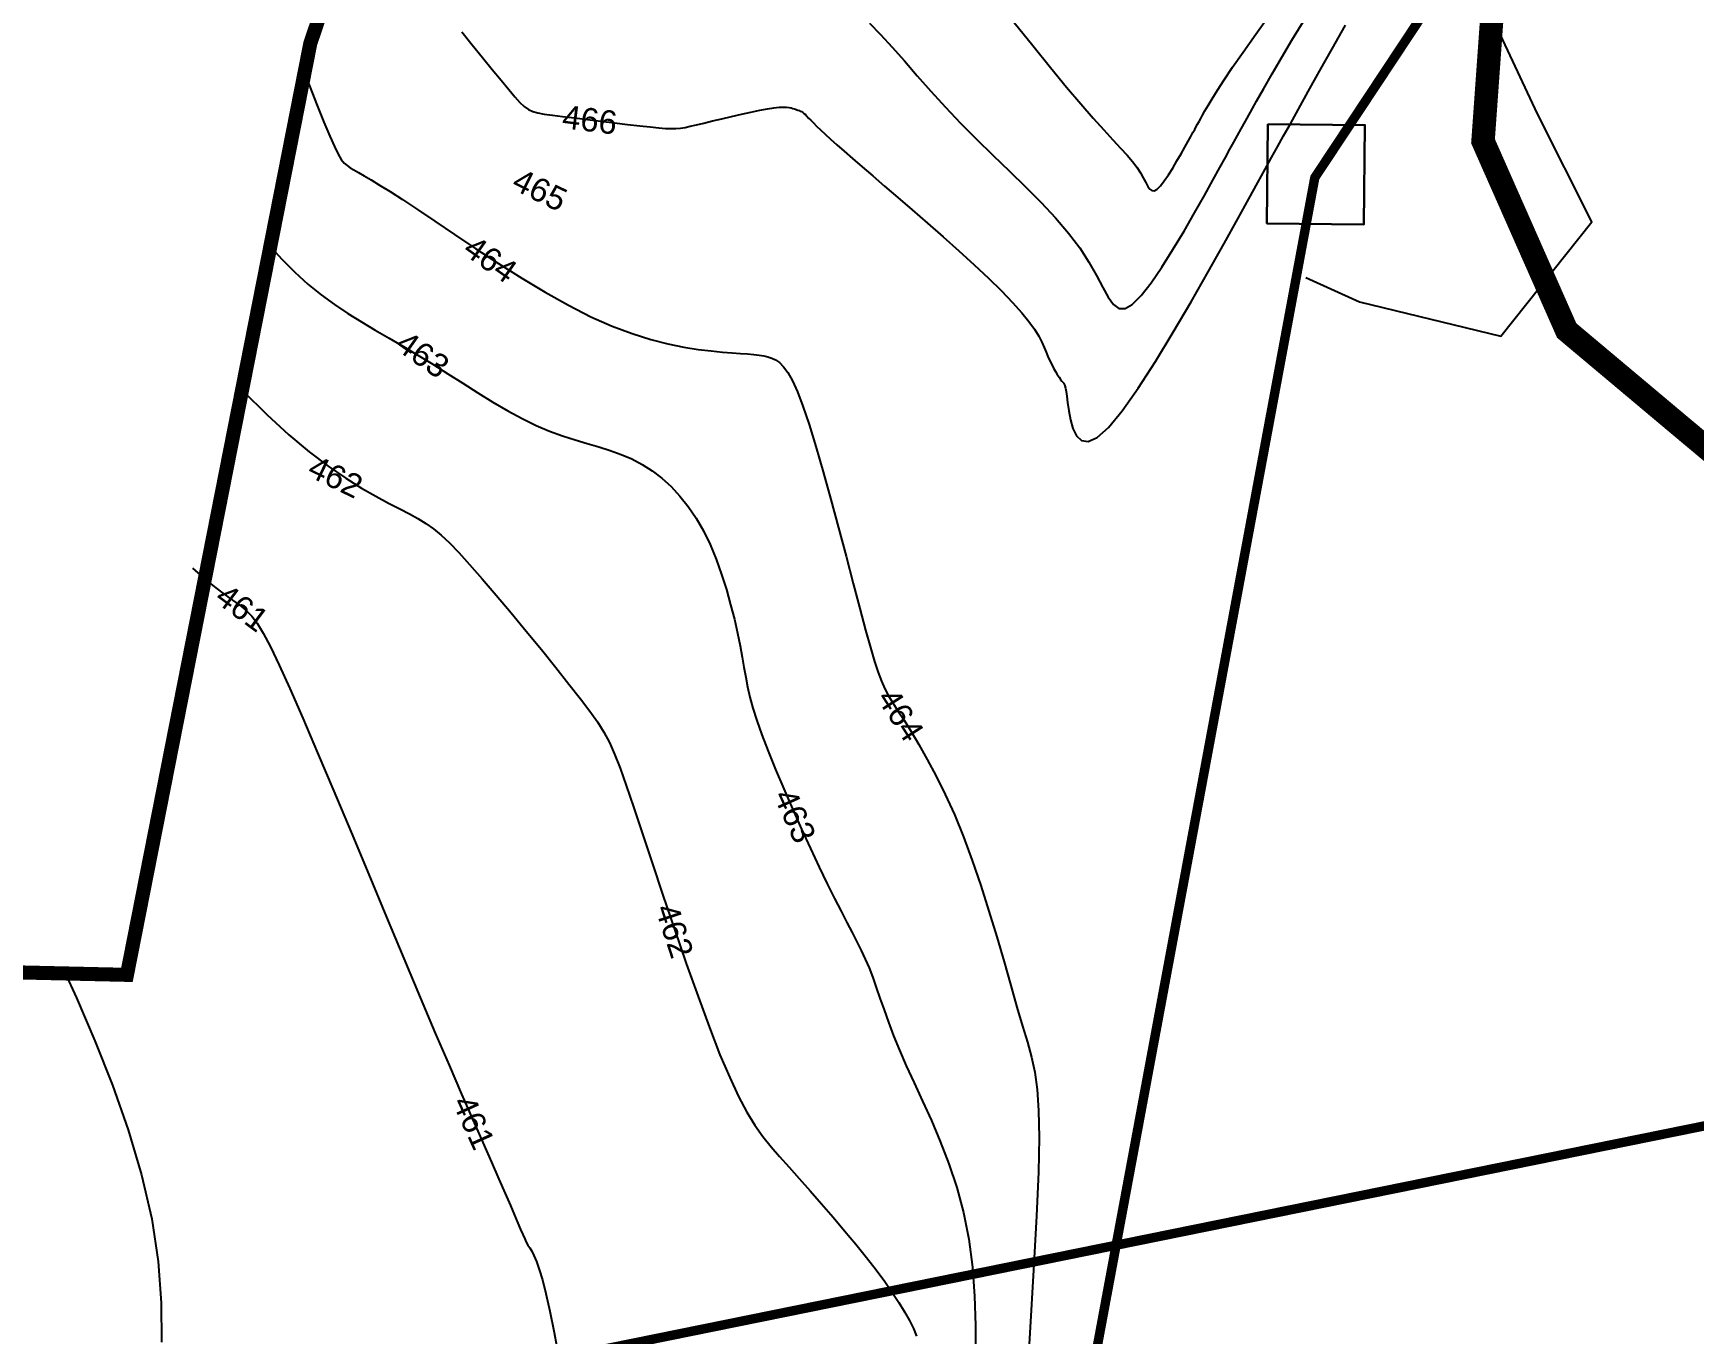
# Model space of a CAD drawing. Header units: metres. Extents: x 218545 to 227455, y 1543467 to 1556082.
# Drawn here: x 219415.8 to 219770, y 1550861.1 to 1551138.3 of the extents above; entities that cross this region are included whole.
import ezdxf

# ---------------------------------------------------------------- set-up
doc = ezdxf.new("R2010")
doc.units = ezdxf.units.M
doc.header["$MEASUREMENT"] = 0
for name, color, linetype in [('2 M CONTOUR', 33, 'Continuous'), ('SATGE-2', 160, 'Continuous'), ('STONES', 5, 'Continuous'), ('UUL', 90, 'Continuous')]:
    doc.layers.add(name, color=color, linetype=linetype)
doc.layers.add('BO', color=7, linetype='Continuous', lineweight=30)
doc.styles.get("Standard").update_dxf_attribs({"font": 'arial.ttf'})

msp = doc.modelspace()

# ---------------------------------------------------------------- linework, layer by layer
at = {"layer": '2 M CONTOUR'}
for points in [[(219624.98965, 1551140.65456), (219629.01698, 1551135.69952), (219632.78048, 1551131.03975), (219636.20287, 1551126.85018), (219639.22473, 1551123.26378), (219641.85816, 1551120.24553), (219644.13314, 1551117.71847), (219646.07962, 1551115.60562), (219647.7276, 1551113.83), (219649.10702, 1551112.31463), (219650.24787, 1551110.98254), (219651.18012, 1551109.75676), (219651.93525, 1551108.58093), (219652.55076, 1551107.48127), (219653.06568, 1551106.50464), (219653.51903, 1551105.69787), (219653.94984, 1551105.10782), (219654.39711, 1551104.78134), (219654.89988, 1551104.76528), (219655.49717, 1551105.10648), (219656.2158, 1551105.83031), (219657.03379, 1551106.87618), (219657.91698, 1551108.16201), (219658.83121, 1551109.60575), (219659.7423, 1551111.12531), (219660.61608, 1551112.63863), (219661.41839, 1551114.06363), (219662.11506, 1551115.31823), (219662.68249, 1551116.34288), (219663.13943, 1551117.16799), (219663.51518, 1551117.8465), (219663.83905, 1551118.43132), (219664.14035, 1551118.9754), (219664.44839, 1551119.53164), (219664.79249, 1551120.153), (219665.20195, 1551120.89238), (219665.71034, 1551121.80422), (219666.36828, 1551122.94895), (219667.23063, 1551124.3885), (219668.35226, 1551126.18479), (219669.78804, 1551128.39977), (219671.59283, 1551131.09535), (219673.82151, 1551134.33348), (219676.52894, 1551138.17607), (219679.72615, 1551142.64895)], [(219507.20094, 1551138.62177), (219509.41082, 1551135.86927), (219511.60437, 1551133.168), (219513.69729, 1551130.61389), (219515.6053, 1551128.30288), (219517.24412, 1551126.33091), (219518.56071, 1551124.76773), (219519.62701, 1551123.57831), (219520.54621, 1551122.70148), (219521.42151, 1551122.07603), (219522.3561, 1551121.64076), (219523.45317, 1551121.33447), (219524.81591, 1551121.09597), (219526.5475, 1551120.86407), (219528.71468, 1551120.59018), (219531.23828, 1551120.2763), (219534.00266, 1551119.93702), (219536.89218, 1551119.58696), (219539.79123, 1551119.24071), (219542.58415, 1551118.91289), (219545.15532, 1551118.6181), (219547.3891, 1551118.37095), (219549.20504, 1551118.18399), (219550.66347, 1551118.06155), (219551.85988, 1551118.00589), (219552.88978, 1551118.0193), (219553.84866, 1551118.10404), (219554.83203, 1551118.26238), (219555.9354, 1551118.4966), (219557.25426, 1551118.80896), (219558.85556, 1551119.1975), (219560.69202, 1551119.64332), (219562.68781, 1551120.12329), (219564.76708, 1551120.61427), (219566.85399, 1551121.09311), (219568.87272, 1551121.5367), (219570.74742, 1551121.92187), (219572.40226, 1551122.22552), (219573.7799, 1551122.43087), (219574.89705, 1551122.54671), (219575.78892, 1551122.58822), (219576.4907, 1551122.57057), (219577.03762, 1551122.50892), (219577.46489, 1551122.41844), (219577.8077, 1551122.31431), (219578.10127, 1551122.21169), (219578.37552, 1551122.12181), (219578.63918, 1551122.04011), (219578.89573, 1551121.9581), (219579.1486, 1551121.86727), (219579.40125, 1551121.75912), (219579.65714, 1551121.62515), (219579.91973, 1551121.45687), (219580.19245, 1551121.24576), (219580.48175, 1551120.98298), (219580.80595, 1551120.65827), (219581.18637, 1551120.26102), (219581.64429, 1551119.78063), (219582.20104, 1551119.20648), (219582.87792, 1551118.52796), (219583.69623, 1551117.73446), (219584.67727, 1551116.81539), (219585.84089, 1551115.75947), (219587.20101, 1551114.55289), (219588.77008, 1551113.18115), (219590.56057, 1551111.62979), (219592.58493, 1551109.88432), (219594.85562, 1551107.93027), (219597.3851, 1551105.75315), (219600.18582, 1551103.3385), (219603.25235, 1551100.68589), (219606.50773, 1551097.85117), (219609.8571, 1551094.90426), (219613.2056, 1551091.91506), (219616.45837, 1551088.95348), (219619.52057, 1551086.08943), (219622.29733, 1551083.39283), (219624.6938, 1551080.93358), (219626.64137, 1551078.76445), (219628.1764, 1551076.86958), (219629.36151, 1551075.21598), (219630.25932, 1551073.77064), (219630.93243, 1551072.50058), (219631.44345, 1551071.37279), (219631.85501, 1551070.35427), (219632.22972, 1551069.41202), (219632.61801, 1551068.51996), (219633.02163, 1551067.67961), (219633.43017, 1551066.89941), (219633.83319, 1551066.18779), (219634.22028, 1551065.5532), (219634.581, 1551065.00406), (219634.90494, 1551064.54883), (219635.18168, 1551064.19592), (219635.40465, 1551063.94113), (219635.58277, 1551063.72959), (219635.7288, 1551063.49378), (219635.85553, 1551063.16619), (219635.97573, 1551062.67929), (219636.10217, 1551061.96556), (219636.24763, 1551060.9575), (219636.42488, 1551059.58757), (219636.65569, 1551057.84054), (219636.99773, 1551055.91027), (219637.51767, 1551054.0429), (219638.28219, 1551052.48456), (219639.35796, 1551051.4814), (219640.81164, 1551051.27956), (219642.7099, 1551052.12518), (219645.11941, 1551054.26439), (219648.07148, 1551057.84817), (219651.45591, 1551062.64684), (219655.12715, 1551068.33554), (219658.93967, 1551074.58944), (219662.7479, 1551081.08368), (219666.4063, 1551087.49341), (219669.76931, 1551093.49379), (219672.69138, 1551098.75997), (219675.07171, 1551103.05825), (219676.98851, 1551106.5195), (219678.56473, 1551109.36575), (219679.92332, 1551111.81903), (219681.18725, 1551114.10135), (219682.47946, 1551116.43476), (219683.92291, 1551119.04126), (219685.64055, 1551122.14288), (219687.72328, 1551125.90106), (219690.1337, 1551130.23484), (219692.80238, 1551135.00265), (219695.65986, 1551140.06296)], [(219594.14085, 1551140.45064), (219596.50076, 1551138.05855), (219598.98497, 1551135.36564), (219601.60226, 1551132.4229), (219604.36142, 1551129.28133), (219607.27122, 1551125.99195), (219610.34045, 1551122.60575), (219613.57789, 1551119.17374), (219616.97751, 1551115.73989), (219620.474, 1551112.3201), (219623.98724, 1551108.92325), (219627.4371, 1551105.5582), (219630.74346, 1551102.23382), (219633.8262, 1551098.95899), (219636.6052, 1551095.74259), (219639.00034, 1551092.59347), (219640.96173, 1551089.53933), (219642.56049, 1551086.68303), (219643.89797, 1551084.14628), (219645.07552, 1551082.05075), (219646.19451, 1551080.51813), (219647.35629, 1551079.67012), (219648.66221, 1551079.62839), (219650.21363, 1551080.51464), (219652.08022, 1551082.39474), (219654.20491, 1551085.11133), (219656.49896, 1551088.45122), (219658.87361, 1551092.20125), (219661.24011, 1551096.14822), (219663.50971, 1551100.07898), (219665.59366, 1551103.78033), (219667.40322, 1551107.0391), (219668.8771, 1551109.70056), (219670.06397, 1551111.84375), (219671.03995, 1551113.60612), (219671.88118, 1551115.12517), (219672.6638, 1551116.53837), (219673.46392, 1551117.9832), (219674.3577, 1551119.59713), (219675.42125, 1551121.51763), (219676.71681, 1551123.85264), (219678.25099, 1551126.59189), (219680.01651, 1551129.69557), (219682.00606, 1551133.12387), (219684.21237, 1551136.83698), (219686.62814, 1551140.79508)], [(219473.66947, 1551129.86261), (219474.36062, 1551128.08154), (219476.25288, 1551123.2631), (219477.80177, 1551119.39492), (219479.04231, 1551116.40913), (219480.03552, 1551114.17449), (219480.84242, 1551112.5598), (219481.52404, 1551111.43383), (219482.1414, 1551110.66536), (219482.75553, 1551110.12317), (219483.42744, 1551109.67603), (219484.21732, 1551109.20637), (219485.18196, 1551108.65116), (219486.37733, 1551107.96104), (219487.85938, 1551107.08664), (219489.68405, 1551105.97857), (219491.90732, 1551104.58747), (219494.58513, 1551102.86395), (219497.77345, 1551100.75866), (219501.50157, 1551098.24887), (219505.69224, 1551095.41851), (219510.24153, 1551092.37819), (219515.04552, 1551089.23849), (219520.00031, 1551086.11002), (219525.00196, 1551083.10336), (219529.94657, 1551080.32912), (219534.73022, 1551077.89788), (219539.26472, 1551075.89348), (219543.52486, 1551074.29275), (219547.50113, 1551073.04575), (219551.18405, 1551072.10254), (219554.56413, 1551071.41319), (219557.63187, 1551070.92776), (219560.37778, 1551070.59632), (219562.79238, 1551070.36893), (219564.87454, 1551070.20105), (219566.65669, 1551070.06971), (219568.1796, 1551069.95736), (219569.48406, 1551069.84642), (219570.61085, 1551069.71932), (219571.60077, 1551069.55851), (219572.4946, 1551069.3464), (219573.33313, 1551069.06544), (219574.15387, 1551068.68382), (219574.98124, 1551068.11271), (219575.83638, 1551067.24907), (219576.74044, 1551065.98984), (219577.71456, 1551064.23197), (219578.7799, 1551061.87239), (219579.95758, 1551058.80805), (219581.26877, 1551054.9359), (219582.72332, 1551050.20869), (219584.286, 1551044.80239), (219585.91026, 1551038.94879), (219587.5496, 1551032.87968), (219589.15749, 1551026.82683), (219590.6874, 1551021.02203), (219592.0928, 1551015.69707), (219593.32718, 1551011.08373), (219594.36115, 1551007.34796), (219595.23388, 1551004.39232), (219596.00168, 1551002.05354), (219596.72086, 1551000.16834), (219597.44774, 1550998.57345), (219598.23862, 1550997.10561), (219599.14982, 1550995.60153), (219600.23766, 1550993.89794), (219601.54308, 1550991.85803), (219603.04564, 1550989.45083), (219604.70954, 1550986.67182), (219606.49899, 1550983.51649), (219608.37818, 1550979.98033), (219610.31131, 1550976.05882), (219612.26259, 1550971.74745), (219614.19621, 1550967.04171), (219616.08042, 1550961.96054), (219617.8996, 1550956.61679), (219619.6422, 1550951.14674), (219621.29664, 1550945.68669), (219622.85136, 1550940.37293), (219624.29479, 1550935.34175), (219625.61537, 1550930.72947), (219626.80152, 1550926.67236), (219627.84113, 1550923.22008), (219628.71983, 1550920.07573), (219629.42272, 1550916.85576), (219629.93488, 1550913.17664), (219630.2414, 1550908.65481), (219630.32736, 1550902.90673), (219630.17785, 1550895.54885), (219629.77796, 1550886.19764), (219629.13526, 1550874.6281), (219628.34724, 1550861.24947), (219627.53389, 1550846.62956)], [(219466.06613, 1551093.20732), (219468.82479, 1551090.16664), (219471.61097, 1551087.38499), (219474.41624, 1551084.85922), (219477.23474, 1551082.57887), (219480.07104, 1551080.50396), (219482.93225, 1551078.58719), (219485.82552, 1551076.78124), (219488.75798, 1551075.03878), (219491.73677, 1551073.31251), (219494.76904, 1551071.5551), (219497.86191, 1551069.71923), (219501.01751, 1551067.7736), (219504.21791, 1551065.75096), (219507.4402, 1551063.70007), (219510.66143, 1551061.66967), (219513.85866, 1551059.70853), (219517.00898, 1551057.86541), (219520.08943, 1551056.18906), (219523.0771, 1551054.72825), (219525.95407, 1551053.51399), (219528.72257, 1551052.5064), (219531.38986, 1551051.64786), (219533.96319, 1551050.88073), (219536.44982, 1551050.14741), (219538.85699, 1551049.39027), (219541.19196, 1551048.55169), (219543.462, 1551047.57403), (219545.67159, 1551046.40831), (219547.81423, 1551045.04), (219549.88063, 1551043.4632), (219551.86154, 1551041.672), (219553.74767, 1551039.66051), (219555.52976, 1551037.42283), (219557.19854, 1551034.95304), (219558.74474, 1551032.24525), (219560.16099, 1551029.30616), (219561.44756, 1551026.19289), (219562.60665, 1551022.97514), (219563.64042, 1551019.72264), (219564.55106, 1551016.50509), (219565.34076, 1551013.39221), (219566.01168, 1551010.45372), (219566.56602, 1551007.75932), (219567.01404, 1551005.35023), (219567.39837, 1551003.15358), (219567.76972, 1551001.06799), (219568.17881, 1550998.99208), (219568.67635, 1550996.82449), (219569.31305, 1550994.46383), (219570.13962, 1550991.80872), (219571.20679, 1550988.75779), (219572.54698, 1550985.2469), (219574.11951, 1550981.36082), (219575.8654, 1550977.22153), (219577.7257, 1550972.95106), (219579.64143, 1550968.67139), (219581.55363, 1550964.50454), (219583.40333, 1550960.57249), (219585.13156, 1550956.99726), (219586.69218, 1550953.86796), (219588.09035, 1550951.14226), (219589.34407, 1550948.74492), (219590.4713, 1550946.60072), (219591.49006, 1550944.63443), (219592.41831, 1550942.77084), (219593.27406, 1550940.93471), (219594.07528, 1550939.05083), (219594.84255, 1550937.05359), (219595.60675, 1550934.91588), (219596.40137, 1550932.62022), (219597.25987, 1550930.14912), (219598.21572, 1550927.48509), (219599.30241, 1550924.61065), (219600.55339, 1550921.5083), (219602.00216, 1550918.16057), (219603.66383, 1550914.55155), (219605.48014, 1550910.67165), (219607.3745, 1550906.51286), (219609.2703, 1550902.06718), (219611.09093, 1550897.32662), (219612.7598, 1550892.28315), (219614.2003, 1550886.92878), (219615.33583, 1550881.2555), (219616.11255, 1550875.27667), (219616.56766, 1550869.09111), (219616.76114, 1550862.81901), (219616.75295, 1550856.58055)], [(219460.36385, 1551062.29416), (219460.60078, 1551062.04178), (219465.60906, 1551057.04129), (219470.3124, 1551052.73055), (219474.6882, 1551049.08035), (219478.73514, 1551046.01781), (219482.45192, 1551043.47003), (219485.83723, 1551041.36412), (219488.88975, 1551039.62718), (219491.60818, 1551038.18633), (219493.99122, 1551036.96867), (219496.05328, 1551035.89853), (219497.87174, 1551034.88911), (219499.53971, 1551033.85086), (219501.15031, 1551032.69418), (219502.79664, 1551031.32951), (219504.57182, 1551029.66728), (219506.56894, 1551027.61792), (219508.88114, 1551025.09185), (219511.56755, 1551022.03757), (219514.5515, 1551018.55585), (219517.72237, 1551014.78554), (219520.96951, 1551010.86548), (219524.18229, 1551006.93451), (219527.25009, 1551003.13148), (219530.06227, 1550999.59524), (219532.5082, 1550996.46462), (219534.51277, 1550993.82132), (219536.14304, 1550991.51846), (219537.50157, 1550989.35199), (219538.69094, 1550987.11789), (219539.81373, 1550984.61211), (219540.97251, 1550981.63062), (219542.26986, 1550977.96938), (219543.80835, 1550973.42436), (219545.66162, 1550967.86926), (219547.78745, 1550961.48883), (219550.11471, 1550954.54553), (219552.57225, 1550947.30184), (219555.08892, 1550940.02025), (219557.59358, 1550932.96322), (219560.01507, 1550926.39323), (219562.28224, 1550920.57277), (219564.3448, 1550915.69424), (219566.23582, 1550911.66977), (219568.00921, 1550908.34142), (219569.71889, 1550905.55125), (219571.41877, 1550903.14133), (219573.16277, 1550900.95372), (219575.00481, 1550898.83047), (219576.99879, 1550896.61365), (219579.18042, 1550894.18072), (219581.51254, 1550891.55076), (219583.93975, 1550888.77823), (219586.40668, 1550885.91762), (219588.85794, 1550883.02339), (219591.23814, 1550880.15003), (219593.49191, 1550877.35201), (219595.56386, 1550874.6838), (219597.40994, 1550872.18926), (219599.03143, 1550869.86978), (219600.44093, 1550867.71615), (219601.65107, 1550865.71914), (219602.67444, 1550863.86952), (219603.52367, 1550862.15808), (219604.21136, 1550860.57559)], [(219449.81723, 1551024.28525), (219452.09648, 1551022.31089), (219454.14768, 1551020.62528), (219455.97789, 1551019.19612), (219457.59416, 1551017.99107), (219459.00354, 1551016.97782), (219460.22655, 1551016.09811), (219461.33748, 1551015.18981), (219462.42408, 1551014.06487), (219463.57409, 1551012.53521), (219464.87527, 1551010.41278), (219466.41535, 1551007.50951), (219468.28209, 1551003.63734), (219470.56322, 1550998.60819), (219473.3154, 1550992.30941), (219476.47083, 1550984.92994), (219479.93061, 1550976.73412), (219483.59584, 1550967.98629), (219487.36761, 1550958.95081), (219491.14704, 1550949.89201), (219494.83523, 1550941.07424), (219498.33326, 1550932.76184), (219501.5596, 1550925.16994), (219504.50206, 1550918.31687), (219507.16582, 1550912.17169), (219509.55605, 1550906.70353), (219511.67793, 1550901.88146), (219513.53663, 1550897.67459), (219515.13733, 1550894.05202), (219516.48519, 1550890.98283), (219517.59036, 1550888.43092), (219518.48288, 1550886.33936), (219519.19776, 1550884.64601), (219519.77001, 1550883.28874), (219520.23464, 1550882.20541), (219520.62666, 1550881.33388), (219520.98109, 1550880.61201), (219521.33293, 1550879.97768), (219521.7128, 1550879.35956), (219522.13374, 1550878.64964), (219522.60438, 1550877.73072), (219523.13339, 1550876.4856), (219523.72939, 1550874.79709), (219524.40104, 1550872.54799), (219525.15698, 1550869.62109), (219526.00585, 1550865.89922), (219526.94666, 1550861.30785), (219527.93992, 1550855.94327)], [(219422.54599, 1550938.08518), (219425.03276, 1550932.67622), (219428.98289, 1550923.52661), (219432.71888, 1550914.09457), (219436.08511, 1550904.52801), (219438.92595, 1550894.97485), (219441.08577, 1550885.58301), (219442.45645, 1550876.47786), (219443.11979, 1550867.69462), (219443.20508, 1550859.24593)]]:
    msp.add_lwpolyline(points, dxfattribs=at)
msp.add_polyline3d([(219687.20775, 1551086.2844, -1001.86579), (219698.64969, 1551081.08232, -1001.86579), (219728.80769, 1551073.74332, -1001.86579), (219748.19769, 1551098.15532, -1001.86579), (219736.65404, 1551121.19051, -1001.86579), (219720.74858, 1551155.08741, -1001.86579)], dxfattribs=at)
at = {"layer": 'BO', "ltscale": 100, "const_width": 3, "elevation": -1469.86579}
msp.add_lwpolyline([(219587.53063, 1551681.97468), (219576.24265, 1551587.67969), (219590.10452, 1551574.23305), (219625.15516, 1551586.7833), (219650.00334, 1551543.62205), (219527.72561, 1551469.80753), (219515.56901, 1551401.14606), (219502.81482, 1551380.25343), (219500.54159, 1551371.89334), (219510.66043, 1551241.17416), (219474.91875, 1551136.20672), (219435.80687, 1550937.58918), (219299.88014, 1550940.68047), (219294.2056, 1550926.64375), (219258.18164, 1550912.55282), (219272.64674, 1550804.0849)], dxfattribs=at)
msp.add_lwpolyline([(219587.53063, 1551681.97468), (219576.24265, 1551587.67969), (219590.10452, 1551574.23305), (219625.15516, 1551586.7833), (219650.00334, 1551543.62205), (219527.72561, 1551469.80753), (219515.56901, 1551401.14606), (219502.81482, 1551380.25343), (219500.54159, 1551371.89334), (219510.66043, 1551241.17416), (219474.91875, 1551136.20672), (219435.80687, 1550937.58918), (219299.88014, 1550940.68047), (219294.2056, 1550926.64375), (219258.18164, 1550912.55282), (219272.64674, 1550804.0849)], dxfattribs=at)
at = {"layer": 'SATGE-2', "color": 0, "const_width": 2}
for points, elevation in [([(220046.97104, 1552855.47695), (220048.95559, 1552712.19684), (220053.69263, 1552189.90251), (220054.23691, 1552112.89747), (220055.33763, 1551933.55285), (220068.78989, 1551713.39272), (220071.25754, 1551683.95349), (219933.18385, 1551475.91941), (219689.1336, 1551107.56188), (219626.26506, 1550769.8527), (219510.10794, 1550115.06758)], 1466.37623), ([(220889.42265, 1551131.93952), (219272.64674, 1550804.0849)], 462.36238)]:
    msp.add_lwpolyline(points, dxfattribs=dict(at, elevation=elevation))
at = {"layer": 'SATGE-2', "lineweight": 40, "elevation": -1469.86579}
msp.add_lwpolyline([(219272.64674, 1550804.0849), (221454.72196, 1550800.13349), (222383.6722, 1550797.50556), (222385.48636, 1550933.61752), (222608.44024, 1550930.25946), (222593.83419, 1551188.39382), (222547.61297, 1551522.50509), (222564.34507, 1551590.00634), (222588.52107, 1551656.42507), (219587.53063, 1551681.97468), (219576.24265, 1551587.67969), (219590.10452, 1551574.23305), (219625.15516, 1551586.7833), (219650.00334, 1551543.62205), (219527.72561, 1551469.80753), (219515.56901, 1551401.14606), (219502.81482, 1551380.25343), (219500.54159, 1551371.89334), (219510.66043, 1551241.17416), (219474.91875, 1551136.20672), (219435.80687, 1550937.58918), (219299.88014, 1550940.68047), (219294.2056, 1550926.64375), (219258.18164, 1550912.55282)], close=True, dxfattribs=at)
msp.add_lwpolyline([(219272.64674, 1550804.0849), (221454.72196, 1550800.13349), (222383.6722, 1550797.50556), (222385.48636, 1550933.61752), (222608.44024, 1550930.25946), (222593.83419, 1551188.39382), (222547.61297, 1551522.50509), (222564.34507, 1551590.00634), (222588.52107, 1551656.42507), (219587.53063, 1551681.97468), (219576.24265, 1551587.67969), (219590.10452, 1551574.23305), (219625.15516, 1551586.7833), (219650.00334, 1551543.62205), (219527.72561, 1551469.80753), (219515.56901, 1551401.14606), (219502.81482, 1551380.25343), (219500.54159, 1551371.89334), (219510.66043, 1551241.17416), (219474.91875, 1551136.20672), (219435.80687, 1550937.58918), (219299.88014, 1550940.68047), (219294.2056, 1550926.64375), (219258.18164, 1550912.55282)], close=True, dxfattribs=at)
at = {"layer": 'STONES', "lineweight": 30, "extrusion": (0.009448, 0.010215, 0.999903), "elevation": 17938.31647}
msp.add_lwpolyline([(219669.16141, 1551016.63453), (219689.84327, 1551016.42932), (219689.63336, 1550995.27474), (219668.95151, 1550995.47995)], close=True, dxfattribs=at)
at = {"layer": 'UUL', "const_width": 5, "elevation": -1469.86579}
msp.add_lwpolyline([(220078.87908, 1550854.70271), (220060.20619, 1550879.68277), (220058.25267, 1550909.21143), (220049.53767, 1550921.66136), (220022.55574, 1550927.46815), (220005.53208, 1550937.01285), (219968.10065, 1550972.84399), (219901.67986, 1551030.51569), (219864.98113, 1551074.0102), (219833.59734, 1551122.2101), (219790.76705, 1551161.32858), (219740.97781, 1551178.22891), (219728.76536, 1551167.90091), (219725.00766, 1551115.3221), (219742.85666, 1551074.9491), (219766.34214, 1551055.23203), (219812.37369, 1551016.73686), (219860.28408, 1550970.73039), (219887.52719, 1550950.07442), (219909.1339, 1550917.21268), (219942.01356, 1550869.32841), (219958.58589, 1550847.68994)], dxfattribs=at)

# ---------------------------------------------------------------- texts
at = {"layer": '2 M CONTOUR', "char_height": 5, "attachment_point": 5}
for s, insert, rotation in [('{466}', (219534.51199, 1551119.86353, -1003.86579), 353.0570482), ('{465}', (219523.86788, 1551104.92577, -1004.86579), 333.8262123), ('{464}', (219513.32867, 1551090.13524, -1005.86579), 324.8228223), ('{463}', (219498.86847, 1551069.84206, -1006.86579), 324.8228223), ('{462}', (219480.29164, 1551043.77168, -1007.86579), 334.0729602), ('{461}', (219460.38448, 1551015.83434, -1008.86579), 323.3857134), ('{464}', (219600.79798, 1550993.02987, -1005.86579), 302.7295565), ('{463}', (219578.23941, 1550971.50391, -1006.86579), 294.2046615), ('{462}', (219552.54933, 1550946.98979, -1007.86579), 288.0654272), ('{461}', (219509.74493, 1550906.14473, -1008.86579), 294.3452768)]:
    msp.add_mtext(s, dxfattribs=dict(at, insert=insert, rotation=rotation))

doc.saveas('drawing.dxf')
